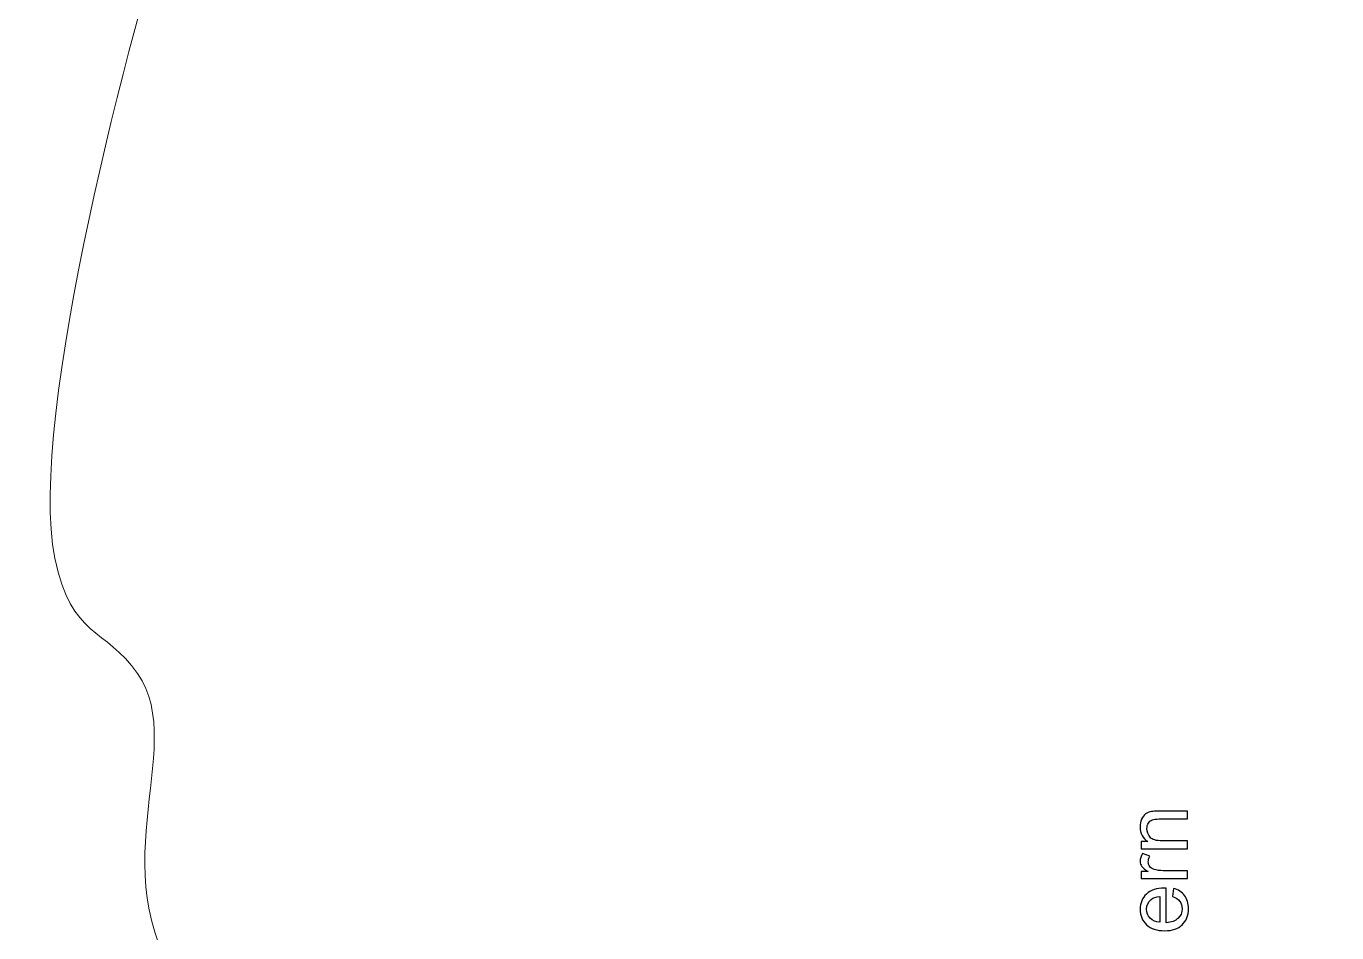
# Model space of a CAD drawing. Header units: millimetres. Extents: x -870 to 610, y 34 to 322.
# Drawn here: x -172.2 to -79.1, y 117.1 to 181.6 of the extents above; entities that cross this region are included whole.
import ezdxf

# ---------------------------------------------------------------- set-up
doc = ezdxf.new("R2010")
doc.units = ezdxf.units.MM
doc.header["$MEASUREMENT"] = 0
doc.layers.add('Layer 1', color=7, linetype='Continuous')

msp = doc.modelspace()

# ---------------------------------------------------------------- linework, layer by layer
at = {"layer": 'Layer 1', "lineweight": 18}
msp.add_open_spline([(-61.4583, 140.3243), (-62.143, 130.0218), (-67.5645, 122.997), (-67.3692, 113.5247), (-67.3692, 113.5247), (-68.2073, 117.8319), (-68.9892, 121.888), (-69.8006, 126.4278), (-69.8006, 126.4278), (-70.3018, 129.2324), (-70.4464, 131.5609), (-69.5501, 134.3017), (-69.5501, 134.3017), (-66.2616, 144.359), (-67.2655, 140.6717), (-71.7917, 144.1146), (-71.7917, 144.1146), (-77.2199, 148.2432), (-74.4601, 153.2347), (-74.0614, 159.0283), (-74.0614, 159.0283), (-73.6944, 164.3653), (-76.9117, 171.2789), (-77.229, 180.9115), (-77.229, 180.9115), (-77.6488, 193.6667), (-74.965, 197.454), (-73.2, 207.4215), (-73.2, 207.4215), (-73.0204, 208.4352), (-72.9897, 209.2928), (-72.8416, 210.0051), (-72.8416, 210.0051), (-72.8416, 210.0051), (-72.8416, 210.0053), (-72.8416, 210.0053), (-72.8416, 210.0053), (-72.8416, 210.0053), (-72.153, 220.0835), (-72.153, 220.0835), (-72.153, 220.0835), (-72.153, 220.0835), (-73.9793, 229.7712), (-73.9793, 229.7712), (-73.9793, 229.7712), (-73.9793, 229.7712), (-77.3443, 243.3522), (-77.3443, 243.3522), (-77.3443, 243.3522), (-77.3443, 243.3522), (-78.8558, 249.0034), (-78.8558, 249.0034), (-78.8558, 249.0034), (-78.8558, 249.0034), (-82.1654, 260.8102), (-82.1654, 260.8102), (-82.1654, 260.8102), (-82.1654, 260.8102), (-85.4457, 270.5513), (-85.4457, 270.5513), (-85.4457, 270.5513), (-85.4457, 270.5513), (-86.582, 274.0215), (-86.582, 274.0215), (-86.582, 274.0215), (-86.582, 274.0215), (-89.5018, 282.2442), (-89.5018, 282.2442), (-89.5018, 282.2442), (-89.5377, 282.2444), (-89.5733, 282.245), (-89.6085, 282.2459), (-89.6085, 282.2459), (-89.6085, 282.2459), (-90.1014, 283.9327), (-90.1014, 283.9327), (-90.1014, 283.9327), (-90.1014, 283.9327), (-93.7294, 292.6255), (-93.7294, 292.6255), (-93.7294, 292.6255), (-93.7294, 292.6255), (-96.8231, 299.4259), (-96.8231, 299.4259), (-96.8231, 299.4259), (-96.8231, 299.4259), (-102.3673, 308.6872), (-102.3673, 308.6872), (-102.3673, 308.6872), (-107.5366, 314.8667), (-102.4277, 318.1924), (-114.7419, 317.5729), (-114.7419, 317.5729), (-119.1629, 317.3505), (-123.3097, 316.8835), (-127.0643, 315.6869), (-127.0643, 315.6869), (-135.6741, 312.9428), (-139.169, 309.5699), (-143.714, 304.1025), (-143.714, 304.1025), (-147.9106, 299.0542), (-151.6037, 292.6966), (-153.9396, 285.7551), (-153.9396, 285.7551), (-155.2429, 281.8825), (-155.2458, 277.6894), (-155.5474, 273.3557), (-155.5474, 273.3557), (-155.5474, 273.3557), (-159.1261, 248.5431), (-159.1261, 248.5431), (-159.1261, 248.5431), (-159.9011, 244.1717), (-161.2298, 241.0493), (-162.127, 237.17), (-162.127, 237.17), (-163.4406, 231.4902), (-158.5768, 231.6859), (-160.8392, 225.9524), (-160.8392, 225.9524), (-162.6588, 221.3413), (-163.8048, 220.8725), (-162.3938, 214.8218), (-162.3938, 214.8218), (-160.088, 204.933), (-157.4682, 204.3198), (-161.6944, 191.1467), (-161.6944, 191.1467), (-164.5792, 182.1541), (-172.2431, 153.6577), (-170.199, 143.7667), (-170.199, 143.7667), (-169.0241, 138.0817), (-166.6332, 138.8823), (-164.3264, 135.5622), (-164.3264, 135.5622), (-160.5499, 130.1265), (-167.6326, 121.0831), (-160.3235, 112.0447), (-160.3235, 112.0447), (-157.7285, 108.8358), (-156.5433, 107.6488), (-155.2152, 102.742), (-155.2152, 102.742), (-150.9445, 86.9606), (-149.3764, 87.8537), (-136.1429, 79.4165), (-136.1429, 79.4165), (-132.4956, 77.0914), (-130.8418, 76.4356), (-126.3965, 74.716), (-126.3965, 74.716), (-122.8155, 73.3306), (-120.4173, 71.2866), (-117.5871, 69.3721), (-117.5871, 69.3721), (-111.5416, 65.283), (-111.0962, 69.2922), (-105.9227, 68.4773), (-105.9227, 68.4773), (-102.5119, 67.9403), (-99.7975, 63.5548), (-96.3893, 63.6483), (-96.3893, 63.6483), (-90.6464, 63.8064), (-92.8878, 72.2257), (-92.6495, 73.7663), (-92.6495, 73.7663), (-78.6971, 75.3249), (-79.9601, 71.2585), (-66.0643, 78.9154), (-66.0643, 78.9154), (-62.1544, 78.4079), (-59.9438, 79.412), (-55.2989, 77.9645), (-55.2989, 77.9645), (-47.2473, 75.4553), (-48.5106, 66.3716), (-41.3608, 68.4052), (-41.3608, 68.4052), (-37.558, 69.4869), (-36.1554, 79.7507), (-26.4586, 88.8055), (-26.4586, 88.8055), (-22.4184, 92.5785), (-19.5459, 97.2582), (-15.5246, 101.1581), (-15.5246, 101.1581), (-10.9385, 105.6058), (-7.1875, 106.2869), (-4.1575, 113.4286), (-4.1575, 113.4286), (-2.8532, 116.5026), (-1.7907, 118.6093), (-0.1652, 121.4457), (-0.1652, 121.4457), (1.5442, 124.4288), (2.7689, 125.9482), (4.2257, 128.7177), (4.2257, 128.7177), (10.012, 139.7196), (13.0394, 153.096), (9.3745, 166.6686), (9.3745, 166.6686), (7.6881, 172.9146), (5.5127, 178.6499), (4.4439, 185.3142), (4.4439, 185.3142), (1.3919, 204.3396), (5.6807, 232.4546), (6.4408, 252.1994), (6.4408, 252.1994), (6.7266, 259.6258), (7.44, 266.7783), (7.9696, 274.0591), (7.9696, 274.0591), (8.6266, 283.0962), (10.2006, 288.0336), (4.4628, 293.3622), (4.4628, 293.3622), (2.655, 294.9838), (-6.8065, 302.4276), (-8.5356, 303.0349), (-8.5356, 303.0349), (-9.5815, 303.4021), (-11.9697, 303.851), (-13.297, 304.22), (-13.297, 304.22), (-14.602, 300.5599), (-18.1528, 290.3489), (-18.0876, 287.0578), (-18.0876, 287.0578), (-18.035, 284.3907), (-18.3813, 280.4444), (-18.4591, 277.6022), (-18.4591, 277.6022), (-18.8544, 263.1876), (-19.2465, 258.2553), (-24.2889, 244.5826), (-24.2889, 244.5826), (-26.0731, 239.7442), (-27.6464, 236.9771), (-28.9607, 231.6226), (-28.9607, 231.6226), (-29.8251, 228.1012), (-31.5991, 223.8457), (-32.6734, 220.0285), (-32.6734, 220.0285), (-33.3292, 217.6975), (-35.9242, 213.5876), (-37.1377, 211.1454), (-37.1377, 211.1454), (-39.1171, 207.162), (-43.8097, 200.4853), (-44.8028, 196.981), (-44.8028, 196.981), (-44.7391, 196.9085), (-52.9458, 176.4169), (-53.4554, 174.9798), (-53.4554, 174.9798), (-57.4859, 163.6133), (-60.5171, 152.3919), (-61.4583, 140.3243)], degree=3, knots=[0, 0, 0, 0, 0.0149254, 0.0149254, 0.0149254, 0.0149254, 0.0298507, 0.0298507, 0.0298507, 0.0298507, 0.0447761, 0.0447761, 0.0447761, 0.0447761, 0.0597015, 0.0597015, 0.0597015, 0.0597015, 0.0746269, 0.0746269, 0.0746269, 0.0746269, 0.0895522, 0.0895522, 0.0895522, 0.0895522, 0.1044776, 0.1044776, 0.1044776, 0.1044776, 0.119403, 0.119403, 0.119403, 0.119403, 0.1343284, 0.1343284, 0.1343284, 0.1343284, 0.1492537, 0.1492537, 0.1492537, 0.1492537, 0.1641791, 0.1641791, 0.1641791, 0.1641791, 0.1791045, 0.1791045, 0.1791045, 0.1791045, 0.1940299, 0.1940299, 0.1940299, 0.1940299, 0.2089552, 0.2089552, 0.2089552, 0.2089552, 0.2238806, 0.2238806, 0.2238806, 0.2238806, 0.238806, 0.238806, 0.238806, 0.238806, 0.2537313, 0.2537313, 0.2537313, 0.2537313, 0.2686567, 0.2686567, 0.2686567, 0.2686567, 0.2835821, 0.2835821, 0.2835821, 0.2835821, 0.2985075, 0.2985075, 0.2985075, 0.2985075, 0.3134328, 0.3134328, 0.3134328, 0.3134328, 0.3283582, 0.3283582, 0.3283582, 0.3283582, 0.3432836, 0.3432836, 0.3432836, 0.3432836, 0.358209, 0.358209, 0.358209, 0.358209, 0.3731343, 0.3731343, 0.3731343, 0.3731343, 0.3880597, 0.3880597, 0.3880597, 0.3880597, 0.4029851, 0.4029851, 0.4029851, 0.4029851, 0.4179104, 0.4179104, 0.4179104, 0.4179104, 0.4328358, 0.4328358, 0.4328358, 0.4328358, 0.4477612, 0.4477612, 0.4477612, 0.4477612, 0.4626866, 0.4626866, 0.4626866, 0.4626866, 0.4776119, 0.4776119, 0.4776119, 0.4776119, 0.4925373, 0.4925373, 0.4925373, 0.4925373, 0.5074627, 0.5074627, 0.5074627, 0.5074627, 0.5223881, 0.5223881, 0.5223881, 0.5223881, 0.5373134, 0.5373134, 0.5373134, 0.5373134, 0.5522388, 0.5522388, 0.5522388, 0.5522388, 0.5671642, 0.5671642, 0.5671642, 0.5671642, 0.5820896, 0.5820896, 0.5820896, 0.5820896, 0.5970149, 0.5970149, 0.5970149, 0.5970149, 0.6119403, 0.6119403, 0.6119403, 0.6119403, 0.6268657, 0.6268657, 0.6268657, 0.6268657, 0.641791, 0.641791, 0.641791, 0.641791, 0.6567164, 0.6567164, 0.6567164, 0.6567164, 0.6716418, 0.6716418, 0.6716418, 0.6716418, 0.6865672, 0.6865672, 0.6865672, 0.6865672, 0.7014925, 0.7014925, 0.7014925, 0.7014925, 0.7164179, 0.7164179, 0.7164179, 0.7164179, 0.7313433, 0.7313433, 0.7313433, 0.7313433, 0.7462687, 0.7462687, 0.7462687, 0.7462687, 0.761194, 0.761194, 0.761194, 0.761194, 0.7761194, 0.7761194, 0.7761194, 0.7761194, 0.7910448, 0.7910448, 0.7910448, 0.7910448, 0.8059701, 0.8059701, 0.8059701, 0.8059701, 0.8208955, 0.8208955, 0.8208955, 0.8208955, 0.8358209, 0.8358209, 0.8358209, 0.8358209, 0.8507463, 0.8507463, 0.8507463, 0.8507463, 0.8656716, 0.8656716, 0.8656716, 0.8656716, 0.880597, 0.880597, 0.880597, 0.880597, 0.8955224, 0.8955224, 0.8955224, 0.8955224, 0.9104478, 0.9104478, 0.9104478, 0.9104478, 0.9253731, 0.9253731, 0.9253731, 0.9253731, 0.9402985, 0.9402985, 0.9402985, 0.9402985, 0.9552239, 0.9552239, 0.9552239, 0.9552239, 0.9701493, 0.9701493, 0.9701493, 0.9701493, 1, 1, 1, 1], dxfattribs=at)
at = {"layer": 'Layer 1'}
for points, knots in [([(-89.6813, 123.1181), (-89.6813, 123.1181), (-92.977, 123.1181), (-92.977, 123.1181), (-92.977, 123.1181), (-92.977, 123.1181), (-92.977, 123.6198), (-92.977, 123.6198), (-92.977, 123.6198), (-92.977, 123.6198), (-92.5092, 123.6198), (-92.5092, 123.6198), (-92.5092, 123.6198), (-92.8679, 123.8611), (-93.0468, 124.2103), (-93.0468, 124.6664), (-93.0468, 124.6664), (-93.0468, 124.8654), (-93.0108, 125.0474), (-92.9399, 125.2136), (-92.9399, 125.2136), (-92.869, 125.3798), (-92.7748, 125.5046), (-92.6595, 125.5872), (-92.6595, 125.5872), (-92.5441, 125.6697), (-92.4065, 125.728), (-92.2478, 125.7608), (-92.2478, 125.7608), (-92.144, 125.7809), (-91.9631, 125.7915), (-91.7048, 125.7915), (-91.7048, 125.7915), (-91.7048, 125.7915), (-89.6813, 125.7915), (-89.6813, 125.7915), (-89.6813, 125.7915), (-89.6813, 125.7915), (-89.6813, 125.2327), (-89.6813, 125.2327), (-89.6813, 125.2327), (-89.6813, 125.2327), (-91.6837, 125.2327), (-91.6837, 125.2327), (-91.6837, 125.2327), (-91.9112, 125.2327), (-92.0816, 125.2115), (-92.1938, 125.1681), (-92.1938, 125.1681), (-92.306, 125.1247), (-92.3959, 125.0474), (-92.4637, 124.9374), (-92.4637, 124.9374), (-92.5303, 124.8273), (-92.5642, 124.6971), (-92.5642, 124.549), (-92.5642, 124.549), (-92.5642, 124.3119), (-92.4891, 124.1076), (-92.3377, 123.9351), (-92.3377, 123.9351), (-92.1874, 123.7626), (-91.9006, 123.6769), (-91.4794, 123.6769), (-91.4794, 123.6769), (-91.4794, 123.6769), (-89.6813, 123.6769), (-89.6813, 123.6769), (-89.6813, 123.6769), (-89.6813, 123.6769), (-89.6813, 123.1181), (-89.6813, 123.1181)], [0, 0, 0, 0, 0.0526316, 0.0526316, 0.0526316, 0.0526316, 0.1052632, 0.1052632, 0.1052632, 0.1052632, 0.1578947, 0.1578947, 0.1578947, 0.1578947, 0.2105263, 0.2105263, 0.2105263, 0.2105263, 0.2631579, 0.2631579, 0.2631579, 0.2631579, 0.3157895, 0.3157895, 0.3157895, 0.3157895, 0.3684211, 0.3684211, 0.3684211, 0.3684211, 0.4210526, 0.4210526, 0.4210526, 0.4210526, 0.4736842, 0.4736842, 0.4736842, 0.4736842, 0.5263158, 0.5263158, 0.5263158, 0.5263158, 0.5789474, 0.5789474, 0.5789474, 0.5789474, 0.6315789, 0.6315789, 0.6315789, 0.6315789, 0.6842105, 0.6842105, 0.6842105, 0.6842105, 0.7368421, 0.7368421, 0.7368421, 0.7368421, 0.7894737, 0.7894737, 0.7894737, 0.7894737, 0.8421053, 0.8421053, 0.8421053, 0.8421053, 0.8947368, 0.8947368, 0.8947368, 0.8947368, 1, 1, 1, 1]), ([(-89.6813, 120.9972), (-89.6813, 120.9972), (-92.977, 120.9972), (-92.977, 120.9972), (-92.977, 120.9972), (-92.977, 120.9972), (-92.977, 121.4988), (-92.977, 121.4988), (-92.977, 121.4988), (-92.977, 121.4988), (-92.4721, 121.4988), (-92.4721, 121.4988), (-92.4721, 121.4988), (-92.706, 121.6269), (-92.8605, 121.7454), (-92.9346, 121.8544), (-92.9346, 121.8544), (-93.0098, 121.9634), (-93.0468, 122.083), (-93.0468, 122.2132), (-93.0468, 122.2132), (-93.0468, 122.4016), (-92.9875, 122.5931), (-92.8701, 122.7879), (-92.8701, 122.7879), (-92.8701, 122.7879), (-92.3547, 122.5889), (-92.3547, 122.5889), (-92.3547, 122.5889), (-92.4309, 122.4534), (-92.469, 122.318), (-92.469, 122.1825), (-92.469, 122.1825), (-92.469, 122.0608), (-92.4319, 121.9518), (-92.3589, 121.8555), (-92.3589, 121.8555), (-92.2859, 121.7592), (-92.1843, 121.6904), (-92.0541, 121.6491), (-92.0541, 121.6491), (-91.8562, 121.5866), (-91.6392, 121.556), (-91.4032, 121.556), (-91.4032, 121.556), (-91.4032, 121.556), (-89.6813, 121.556), (-89.6813, 121.556), (-89.6813, 121.556), (-89.6813, 121.556), (-89.6813, 120.9972), (-89.6813, 120.9972)], [0, 0, 0, 0, 0.0714286, 0.0714286, 0.0714286, 0.0714286, 0.1428571, 0.1428571, 0.1428571, 0.1428571, 0.2142857, 0.2142857, 0.2142857, 0.2142857, 0.2857143, 0.2857143, 0.2857143, 0.2857143, 0.3571429, 0.3571429, 0.3571429, 0.3571429, 0.4285714, 0.4285714, 0.4285714, 0.4285714, 0.5, 0.5, 0.5, 0.5, 0.5714286, 0.5714286, 0.5714286, 0.5714286, 0.6428571, 0.6428571, 0.6428571, 0.6428571, 0.7142857, 0.7142857, 0.7142857, 0.7142857, 0.7857143, 0.7857143, 0.7857143, 0.7857143, 0.8571429, 0.8571429, 0.8571429, 0.8571429, 1, 1, 1, 1]), ([(-90.7481, 119.7197), (-90.7481, 119.7197), (-90.6719, 120.2976), (-90.6719, 120.2976), (-90.6719, 120.2976), (-90.3364, 120.2076), (-90.075, 120.0393), (-89.8898, 119.7938), (-89.8898, 119.7938), (-89.7046, 119.5483), (-89.6114, 119.235), (-89.6114, 118.8529), (-89.6114, 118.8529), (-89.6114, 118.3724), (-89.7596, 117.9914), (-90.056, 117.7099), (-90.056, 117.7099), (-90.3512, 117.4284), (-90.7672, 117.2877), (-91.3016, 117.2877), (-91.3016, 117.2877), (-91.8541, 117.2877), (-92.2837, 117.4295), (-92.5885, 117.7142), (-92.5885, 117.7142), (-92.8944, 117.9989), (-93.0468, 118.3682), (-93.0468, 118.8222), (-93.0468, 118.8222), (-93.0468, 119.2614), (-92.8976, 119.6202), (-92.5981, 119.8986), (-92.5981, 119.8986), (-92.2986, 120.1769), (-91.8773, 120.3166), (-91.3344, 120.3166), (-91.3344, 120.3166), (-91.3016, 120.3166), (-91.2519, 120.3155), (-91.1863, 120.3134), (-91.1863, 120.3134), (-91.1863, 120.3134), (-91.1863, 117.8592), (-91.1863, 117.8592), (-91.1863, 117.8592), (-90.8254, 117.8803), (-90.5481, 117.9819), (-90.3565, 118.1661), (-90.3565, 118.1661), (-90.165, 118.3492), (-90.0687, 118.5788), (-90.0687, 118.8529), (-90.0687, 118.8529), (-90.0687, 119.0572), (-90.1226, 119.2318), (-90.2306, 119.3757), (-90.2306, 119.3757), (-90.3385, 119.5207), (-90.511, 119.635), (-90.7481, 119.7197)], [0, 0, 0, 0, 0.0625, 0.0625, 0.0625, 0.0625, 0.125, 0.125, 0.125, 0.125, 0.1875, 0.1875, 0.1875, 0.1875, 0.25, 0.25, 0.25, 0.25, 0.3125, 0.3125, 0.3125, 0.3125, 0.375, 0.375, 0.375, 0.375, 0.4375, 0.4375, 0.4375, 0.4375, 0.5, 0.5, 0.5, 0.5, 0.5625, 0.5625, 0.5625, 0.5625, 0.625, 0.625, 0.625, 0.625, 0.6875, 0.6875, 0.6875, 0.6875, 0.75, 0.75, 0.75, 0.75, 0.8125, 0.8125, 0.8125, 0.8125, 0.875, 0.875, 0.875, 0.875, 1, 1, 1, 1]), ([(-91.6435, 117.8909), (-91.6435, 117.8909), (-91.6435, 119.7261), (-91.6435, 119.7261), (-91.6435, 119.7261), (-91.9207, 119.7017), (-92.1282, 119.6308), (-92.2668, 119.5154), (-92.2668, 119.5154), (-92.4817, 119.3387), (-92.5896, 119.108), (-92.5896, 118.8254), (-92.5896, 118.8254), (-92.5896, 118.5693), (-92.5039, 118.3545), (-92.3324, 118.1798), (-92.3324, 118.1798), (-92.161, 118.0063), (-91.9313, 117.91), (-91.6435, 117.8909)], [0, 0, 0, 0, 0.1666667, 0.1666667, 0.1666667, 0.1666667, 0.3333333, 0.3333333, 0.3333333, 0.3333333, 0.5, 0.5, 0.5, 0.5, 0.6666667, 0.6666667, 0.6666667, 0.6666667, 1, 1, 1, 1])]:
    msp.add_open_spline(points, degree=3, knots=knots, dxfattribs=at)

doc.saveas('drawing.dxf')
